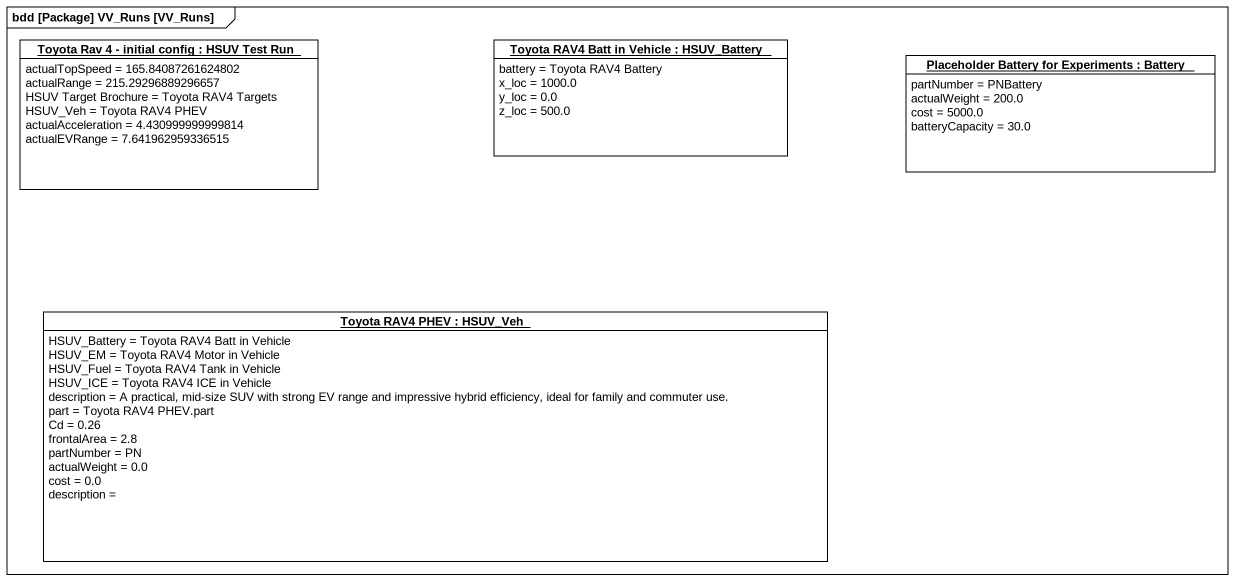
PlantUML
@startuml
mainframe bdd [Package] VV_Runs [VV_Runs]
hide circle
hide empty members
object "Toyota Rav 4 - initial config : HSUV Test Run" as Toyota_Rav_4_initial_config {
  actualTopSpeed = 165.84087261624802
  actualRange = 215.29296889296657
  HSUV Target Brochure = Toyota RAV4 Targets
  HSUV_Veh = Toyota RAV4 PHEV
  actualAcceleration = 4.430999999999814
  actualEVRange = 7.641962959336515
}
object "Toyota RAV4 Batt in Vehicle : HSUV_Battery" as Toyota_RAV4_Batt_in_Vehicle {
  battery = Toyota RAV4 Battery
  x_loc = 1000.0
  y_loc = 0.0
  z_loc = 500.0
}
object "Placeholder Battery for Experiments : Battery" as Placeholder_Battery_for {
  partNumber = PNBattery
  actualWeight = 200.0
  cost = 5000.0
  batteryCapacity = 30.0
}
object "Toyota RAV4 PHEV : HSUV_Veh" as Toyota_RAV4_PHEV {
  HSUV_Battery = Toyota RAV4 Batt in Vehicle
  HSUV_EM = Toyota RAV4 Motor in Vehicle
  HSUV_Fuel = Toyota RAV4 Tank in Vehicle
  HSUV_ICE = Toyota RAV4 ICE in Vehicle
  description = A practical, mid-size SUV with strong EV range and impressive hybrid efficiency, ideal for family and commuter use.
  part = Toyota RAV4 PHEV.part
  Cd = 0.26
  frontalArea = 2.8
  partNumber = PN
  actualWeight = 0.0
  cost = 0.0
  description =
}
@enduml
